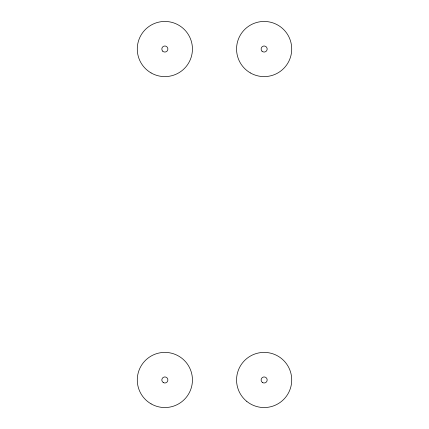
<?xml version="1.0" encoding="UTF-8"?>
<svg xmlns="http://www.w3.org/2000/svg" width="429" height="429" viewBox="0 0 429 429"><rect width="100%" height="100%" fill="white"/><g stroke="black" fill="none" stroke-linecap="round" stroke-linejoin="round"><path stroke-width="0.64" d="M246.788 401.405A27.579 27.579 0 0 0 291.382 384.287A27.579 27.579 0 0 0 254.258 354.225A27.579 27.579 0 0 0 246.788 401.405M151.067 403.855A27.579 27.579 0 0 0 192.439 379.971A27.579 27.579 0 0 0 151.067 356.086A27.579 27.579 0 0 0 151.067 403.855M163.342 382.598A3.035 3.035 0 0 0 167.895 379.971A3.035 3.035 0 0 0 163.342 377.343A3.035 3.035 0 0 0 163.342 382.598M262.623 382.598A3.035 3.035 0 0 0 267.176 379.971A3.035 3.035 0 0 0 262.623 377.343A3.035 3.035 0 0 0 262.623 382.598M162.714 51.174A3.035 3.035 0 0 0 167.787 49.812A3.035 3.035 0 0 0 164.071 46.096A3.035 3.035 0 0 0 162.714 51.174M261.996 51.174A3.035 3.035 0 0 0 267.074 49.812A3.035 3.035 0 0 0 263.358 46.096A3.035 3.035 0 0 0 261.996 51.174M151.067 72.914A27.579 27.579 0 0 0 192.439 49.029A27.579 27.579 0 0 0 151.067 25.145A27.579 27.579 0 0 0 151.067 72.914M250.354 72.914A27.579 27.579 0 0 0 291.72 49.029A27.579 27.579 0 0 0 250.354 25.145A27.579 27.579 0 0 0 250.354 72.914"/></g></svg>
